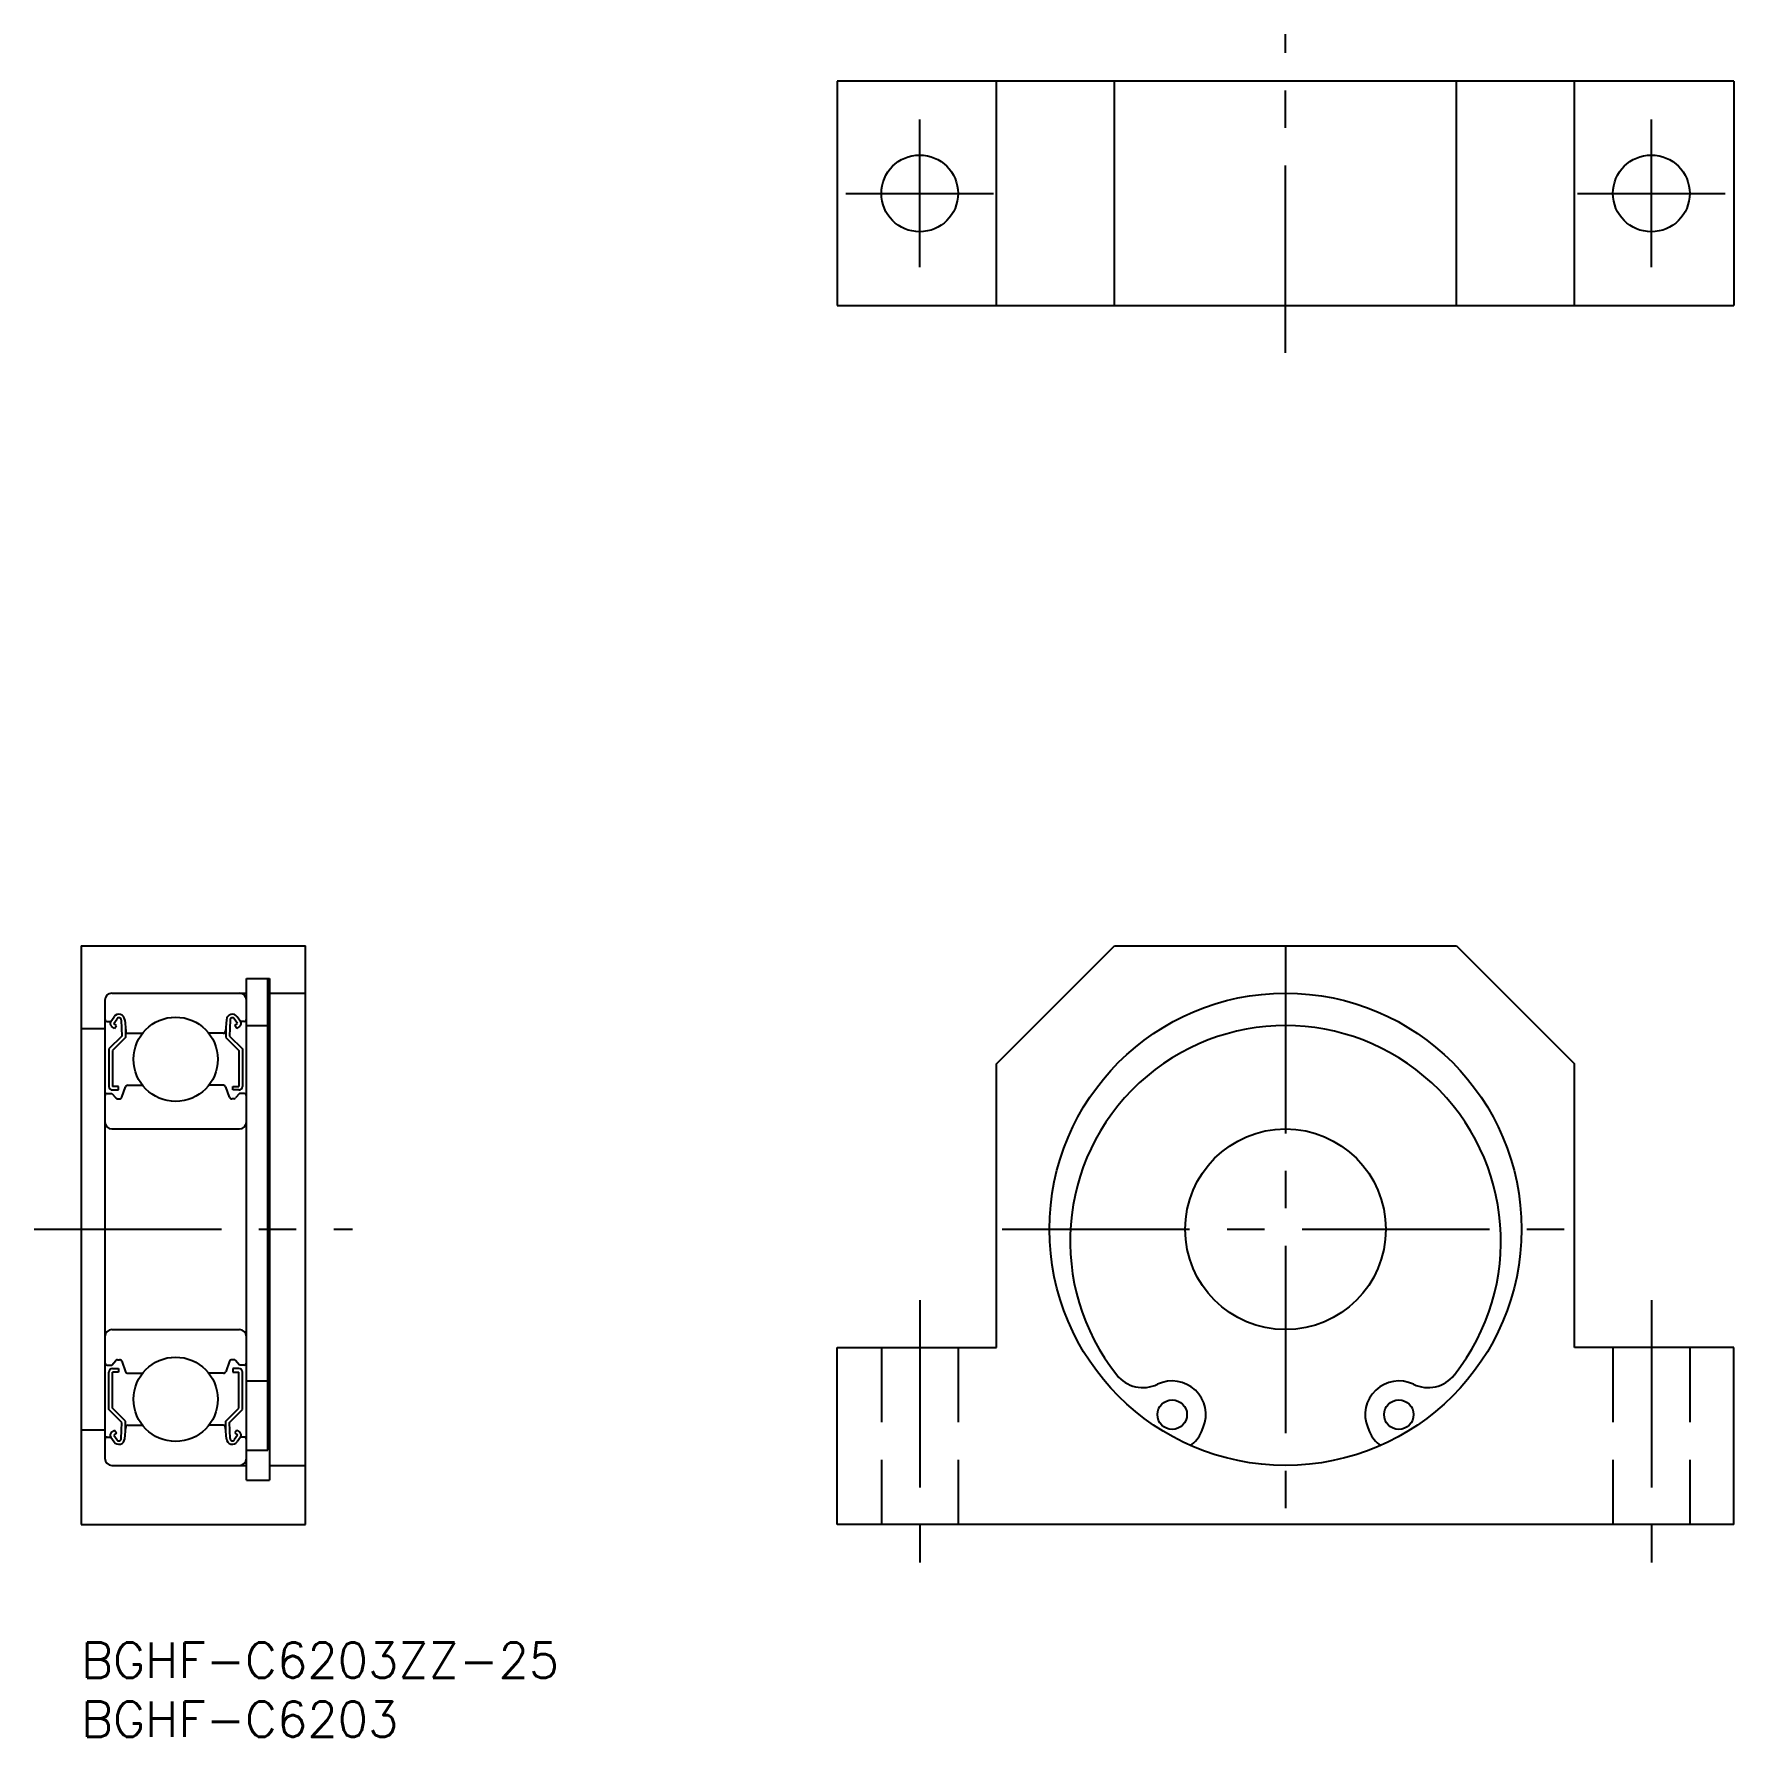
# Model space of a CAD drawing. Extents: x -4 to 140, y -8 to 136.
import ezdxf

# ---------------------------------------------------------------- set-up
doc = ezdxf.new("R2010")
doc.units = 0
doc.header["$LTSCALE"] = 0.5
doc.linetypes.add('CENTER', pattern=[50.8, 31.75, -6.35, 6.35, -6.35])
doc.linetypes.add('DASHED', pattern=[19.05, 12.7, -6.35])
for name, color, linetype in [('MSM_CENTER', 1, 'CENTER'), ('MSM_CONTINUOUS', 7, 'CONTINUOUS'), ('MSM_DASHED', 4, 'DASHED'), ('MSM_PART_NUMBER', 7, 'CONTINUOUS')]:
    doc.layers.add(name, color=color, linetype=linetype)
doc.styles.get("Standard").update_dxf_attribs({"font": 'txt.shx', "height": 3, "bigfont": 'bigfont.shx'})

msp = doc.modelspace()

# ---------------------------------------------------------------- linework, layer by layer
at = {"layer": 'MSM_CENTER'}
for p, q in [((102.05, 109.24), (102.05, 136.24)), ((71.05, 116.49), (71.05, 128.99)), ((133.05, 116.49), (133.05, 128.99)), ((64.8, 122.74), (77.3, 122.74)), ((126.8, 122.74), (139.3, 122.74)), ((102.05, 59), (102.05, 11)), ((-4, 35), (23, 35)), ((78.05, 35), (126.05, 35)), ((71.05, 29), (71.05, 6)), ((133.05, 29), (133.05, 6))]:
    msp.add_line(p, q, dxfattribs=at)
at = {"layer": 'MSM_CONTINUOUS'}
for p, q in [((140.05, 132.24), (64.05, 132.24)), ((64.05, 132.24), (64.05, 113.24)), ((77.55, 113.24), (77.55, 132.24)), ((87.55, 113.24), (87.55, 132.24)), ((116.55, 113.24), (116.55, 132.24)), ((126.55, 113.24), (126.55, 132.24)), ((140.05, 132.24), (140.05, 113.24)), ((64.05, 113.24), (140.05, 113.24)), ((0, 59), (0, 10)), ((0, 59), (19, 59)), ((19, 10), (19, 59)), ((77.55, 49), (87.55, 59)), ((87.55, 59), (116.55, 59)), ((116.55, 59), (126.55, 49)), ((2.6, 55), (14, 55)), ((14, 13.75), (14, 56.25)), ((14, 56.25, 1.75), (15.95, 56.25, 1.75)), ((15.8, 16.29, 1.25), (15.8, 56.25, 1.25)), ((15.95, 56.25), (15.95, 13.75)), ((15.95, 55, 1.75), (19, 55, 1.75)), ((2, 54.4), (2, 15.6)), ((0, 52), (2, 52)), ((2.2, 52.6), (2.5, 52.6)), ((2.5, 52.6), (2.78, 53)), ((2.82, 52.01), (2.57, 52.18)), ((2.75, 52.43), (3.03, 52.83)), ((2.99, 52.25), (2.75, 52.43)), ((2.82, 52.01), (2.99, 52.25)), ((3.39, 52.72), (3.44, 51.37)), ((3.69, 52.75), (3.77, 51.78)), ((3.74, 52.12), (3.74, 51.25)), ((12.31, 52.75), (12.23, 51.78)), ((12.26, 52.12), (12.26, 51.25)), ((12.61, 52.72), (12.56, 51.37)), ((13.25, 52.43), (12.97, 52.83)), ((13.01, 52.25), (13.25, 52.43)), ((13.18, 52.01), (13.01, 52.25)), ((13.18, 52.01), (13.43, 52.18)), ((13.5, 52.6), (13.22, 53)), ((13.8, 52.6), (13.5, 52.6)), ((14, 52.25, 1.75), (15.8, 52.25, 1.75)), ((3.44, 51.37), (2.34, 50.27)), ((3.74, 51.25), (2.64, 50.15)), ((3.97, 51.6), (5.19, 51.6)), ((12.03, 51.6), (10.81, 51.6)), ((12.26, 51.25), (13.36, 50.15)), ((12.56, 51.37), (13.66, 50.27)), ((2.34, 50.27), (2.34, 47.1)), ((2.64, 50.15), (2.64, 47.1)), ((13.36, 50.15), (13.36, 47.1)), ((13.66, 50.27), (13.66, 47.1)), ((77.55, 25), (77.55, 49)), ((126.55, 25), (126.55, 49)), ((2.2, 46.5), (2.6, 46.5)), ((2.6, 46.5), (2.92, 46.12)), ((3.16, 47.1), (2.64, 47.1)), ((2.64, 46.8), (3.16, 46.8)), ((3.16, 46.8), (3.16, 47.1)), ((3.43, 46.18), (3.76, 47.07)), ((3.95, 47.2), (5.19, 47.2)), ((12.05, 47.2), (10.81, 47.2)), ((12.57, 46.18), (12.24, 47.07)), ((12.84, 47.1), (13.36, 47.1)), ((12.84, 46.8), (12.84, 47.1)), ((13.36, 46.8), (12.84, 46.8)), ((13.4, 46.5), (13.08, 46.12)), ((13.8, 46.5), (13.4, 46.5)), ((3.07, 46.05), (3.25, 46.05)), ((12.93, 46.05), (12.75, 46.05)), ((2.6, 43.5), (13.4, 43.5)), ((2.6, 26.5), (13.4, 26.5)), ((64.05, 25), (77.55, 25)), ((64.05, 10), (64.05, 25)), ((140.05, 25), (126.55, 25)), ((140.05, 10), (140.05, 25)), ((2.2, 23.5), (2.6, 23.5)), ((2.6, 23.5), (2.92, 23.88)), ((2.64, 23.2), (3.16, 23.2)), ((3.07, 23.95), (3.25, 23.95)), ((3.16, 23.2), (3.16, 22.9)), ((3.43, 23.82), (3.76, 22.93)), ((12.57, 23.82), (12.24, 22.93)), ((12.93, 23.95), (12.75, 23.95)), ((12.84, 23.2), (12.84, 22.9)), ((13.36, 23.2), (12.84, 23.2)), ((13.4, 23.5), (13.08, 23.88)), ((13.8, 23.5), (13.4, 23.5)), ((2.34, 19.73), (2.34, 22.9)), ((2.64, 19.85), (2.64, 22.9)), ((3.16, 22.9), (2.64, 22.9)), ((3.95, 22.8), (5.19, 22.8)), ((12.05, 22.8), (10.81, 22.8)), ((12.84, 22.9), (13.36, 22.9)), ((13.36, 19.85), (13.36, 22.9)), ((13.66, 19.73), (13.66, 22.9)), ((14, 22.15, 1.75), (15.8, 22.15, 1.75)), ((3.44, 18.63), (2.34, 19.73)), ((3.74, 18.75), (2.64, 19.85)), ((12.26, 18.75), (13.36, 19.85)), ((12.56, 18.63), (13.66, 19.73)), ((0, 18), (2, 18)), ((2.2, 17.4), (2.5, 17.4)), ((2.5, 17.4), (2.78, 17)), ((2.82, 17.99), (2.57, 17.82)), ((2.99, 17.75), (2.75, 17.57)), ((2.75, 17.57), (3.03, 17.17)), ((2.82, 17.99), (2.99, 17.75)), ((3.39, 17.28), (3.44, 18.63)), ((3.69, 17.25), (3.77, 18.22)), ((3.74, 17.88), (3.74, 18.75)), ((3.97, 18.4), (5.19, 18.4)), ((12.03, 18.4), (10.81, 18.4)), ((12.31, 17.25), (12.23, 18.22)), ((12.26, 17.88), (12.26, 18.75)), ((12.61, 17.28), (12.56, 18.63)), ((13.25, 17.57), (12.97, 17.17)), ((13.18, 17.99), (13.01, 17.75)), ((13.01, 17.75), (13.25, 17.57)), ((13.18, 17.99), (13.43, 17.82)), ((13.5, 17.4), (13.22, 17)), ((13.8, 17.4), (13.5, 17.4)), ((94.93, 17.84), (95.08, 18.21)), ((109.02, 18.21), (109.17, 17.84)), ((14, 16.29, 1.75), (15.8, 16.29, 1.75)), ((2.6, 15), (14, 15)), ((5.5, 15), (5.5, 15)), ((15.95, 15, 1.75), (19, 15, 1.75)), ((14, 13.75, 1.75), (15.95, 13.75, 1.75)), ((0, 10), (19, 10)), ((140.05, 10), (64.05, 10))]:
    msp.add_line(p, q, dxfattribs=at)
for centre, radius in [((71.05, 122.74), 3.25), ((133.05, 122.74), 3.25), ((102.05, 35), 20), ((8, 49.4), 3.57), ((102.05, 35), 8.5), ((8, 20.6), 3.57), ((92.45, 19.3), 1.25), ((111.65, 19.3), 1.25)]:
    msp.add_circle(centre, radius, dxfattribs=at)
for centre, radius, start, end in [((2.6, 54.4), 0.6, 90, 180), ((13.4, 54.4), 0.6, 0, 90), ((2.2, 52.8), 0.2, 180, 270), ((2.75, 52.43), 0.3, 144.9367, 235.0393), ((3.19, 52.71), 0.5, 5.0652, 144.9367), ((3.19, 52.72), 0.2, 2.1311, 144.9356), ((12.81, 52.71), 0.5, 35.0633, 174.9348), ((12.81, 52.72), 0.2, 35.0644, 177.8689), ((13.25, 52.43), 0.3, 304.9607, 35.0633), ((13.8, 52.8), 0.2, 270, 0), ((102.05, 34), 18.25, 321.621, 218.379), ((3.97, 51.8), 0.2, 185.0652, 270), ((12.03, 51.8), 0.2, 270, 354.9348), ((2.2, 46.3), 0.2, 90, 180), ((2.64, 47.1), 0.3, 180, 270), ((3.25, 46.25), 0.2, 270, 339.9702), ((3.95, 47), 0.2, 90, 159.9702), ((12.05, 47), 0.2, 20.0298, 90), ((12.75, 46.25), 0.2, 200.0298, 270), ((13.36, 47.1), 0.3, 270, 0), ((13.8, 46.3), 0.2, 0, 90), ((3.07, 46.25), 0.2, 219.9992, 270), ((12.93, 46.25), 0.2, 270, 320.0008), ((2.6, 44.1), 0.6, 180, 270), ((13.4, 44.1), 0.6, 270, 0), ((2.6, 25.9), 0.6, 90, 180), ((13.4, 25.9), 0.6, 0, 90), ((2.2, 23.7), 0.2, 180, 270), ((2.64, 22.9), 0.3, 90, 180), ((3.07, 23.75), 0.2, 90, 140.0008), ((3.25, 23.75), 0.2, 20.0298, 90), ((12.75, 23.75), 0.2, 90, 159.9702), ((12.93, 23.75), 0.2, 39.9992, 90), ((13.36, 22.9), 0.3, 0, 90), ((13.8, 23.7), 0.2, 270, 0), ((3.95, 23), 0.2, 200.0298, 270), ((12.05, 23), 0.2, 270, 339.9702), ((89.98, 24.44), 2.85, 218.379, 295.7059), ((92.45, 19.3), 2.85, 337.4615, 115.7059), ((111.65, 19.3), 2.85, 64.2941, 202.5385), ((114.12, 24.44), 2.85, 244.2941, 321.621), ((2.2, 17.2), 0.2, 90, 180), ((2.75, 17.57), 0.3, 124.9607, 215.0633), ((3.97, 18.2), 0.2, 90, 174.9348), ((12.03, 18.2), 0.2, 5.0652, 90), ((13.25, 17.57), 0.3, 324.9367, 55.0393), ((13.8, 17.2), 0.2, 0, 90), ((92.62, 18.79), 2.5, 303.0556, 337.4615), ((111.48, 18.79), 2.5, 202.5385, 236.9444), ((3.19, 17.29), 0.5, 215.0633, 354.9348), ((3.19, 17.28), 0.2, 215.0644, 357.8689), ((12.81, 17.29), 0.5, 185.0652, 324.9367), ((12.81, 17.28), 0.2, 182.1311, 324.9356), ((2.6, 15.6), 0.6, 180, 270), ((13.4, 15.6), 0.6, 270, 0)]:
    msp.add_arc(centre, radius, start, end, dxfattribs=at)
at = {"layer": 'MSM_DASHED'}
for p, q in [((67.8, 25), (67.8, 10)), ((74.3, 25), (74.3, 10)), ((129.8, 25), (129.8, 10)), ((136.3, 25), (136.3, 10))]:
    msp.add_line(p, q, dxfattribs=at)

# ---------------------------------------------------------------- texts
at = {"layer": 'MSM_PART_NUMBER'}
for s, p in [('BGHF-C6203ZZ-25', (0, -3)), ('BGHF-C6203', (0, -8))]:
    msp.add_text(s, height=3, dxfattribs=at).set_placement(p)

doc.saveas('drawing.dxf')
